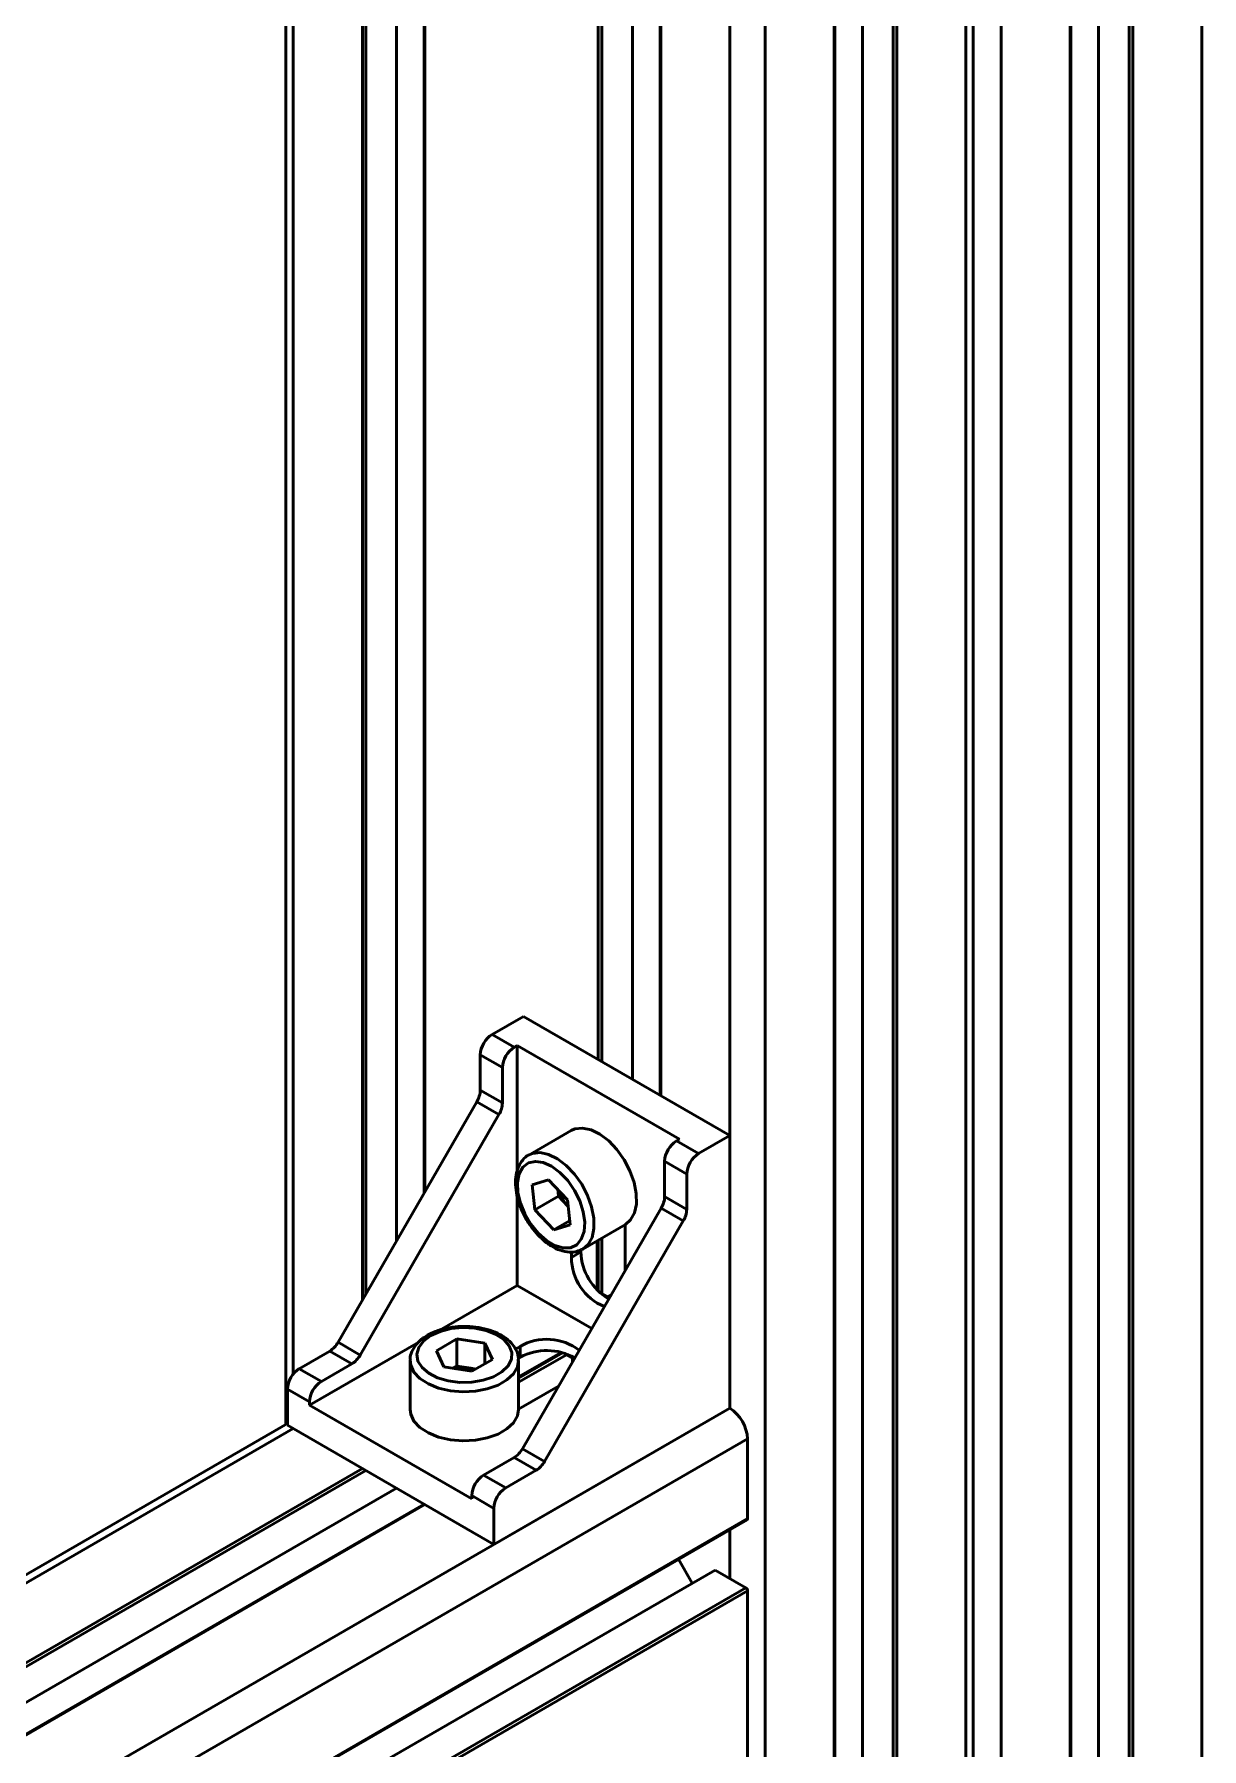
# Model space of a CAD drawing. Header units: millimetres. Extents: x 32504 to 36677, y 41990 to 42879.
# Drawn here: x 33575.78 to 33603.77, y 42675.83 to 42716.91 of the extents above; entities that cross this region are included whole.
import ezdxf

# ---------------------------------------------------------------- set-up
doc = ezdxf.new("R2010")
doc.units = ezdxf.units.MM
doc.layers.add('Net_dam', color=7, linetype='Continuous', lineweight=50)

msp = doc.modelspace()

# ---------------------------------------------------------------- linework, layer by layer
at = {"layer": 'Net_dam'}
for p, q in [((33603.7691, 42743.1699), (33603.7691, 42433.1955)), ((33602.0296, 42742.1657), (33602.0296, 42434.1996)), ((33602.1144, 42742.2147), (33602.1144, 42434.1507)), ((33601.2942, 42741.7412), (33601.2942, 42434.6242)), ((33600.6154, 42741.3493), (33600.6154, 42435.0161)), ((33600.633, 42435.0059), (33600.633, 42741.3594)), ((33598.9608, 42740.3941), (33598.9608, 42435.9713)), ((33598.1122, 42739.9042), (33598.1122, 42436.4611)), ((33598.288, 42436.3596), (33598.288, 42740.0057)), ((33596.3727, 42738.9001), (33596.3727, 42437.4653)), ((33596.4576, 42738.949), (33596.4576, 42437.4163)), ((33595.6373, 42738.4755), (33595.6373, 42437.8898)), ((33594.9585, 42738.0837), (33594.9585, 42446.9014)), ((33594.9761, 42446.8913), (33594.9761, 42738.0938)), ((33593.3039, 42737.1285), (33593.3039, 42455.6952)), ((33592.4554, 42730.3933), (33592.4554, 42683.9867)), ((33585.1263, 42726.1623), (33585.1263, 42689.141)), ((33585.1439, 42726.1724), (33585.1439, 42689.1715)), ((33584.4651, 42725.7805), (33584.4651, 42687.9957)), ((33583.6448, 42725.307), (33583.6448, 42686.575)), ((33583.7297, 42725.356), (33583.7297, 42686.722)), ((33589.3017, 42725.1006), (33589.3017, 42692.3396)), ((33589.3865, 42725.0517), (33589.3865, 42692.2906)), ((33581.9902, 42724.3518), (33581.9902, 42684.8085)), ((33590.1219, 42724.6271), (33590.1219, 42691.8661)), ((33581.8145, 42724.2504), (33581.8145, 42683.5983)), ((33590.7832, 42724.2454), (33590.7832, 42691.4844)), ((33590.8007, 42724.2353), (33590.8007, 42691.4742)), ((33587.5056, 42693.3764), (33586.7561, 42692.9437)), ((33592.4554, 42690.519), (33587.5056, 42693.3764)), ((33587.2864, 42692.6376), (33586.7561, 42692.9437)), ((33587.3571, 42692.6784), (33587.2864, 42692.6376)), ((33587.3571, 42692.6784), (33587.3571, 42689.6601)), ((33591.2462, 42690.4333), (33587.3571, 42692.6784)), ((33587.0036, 42692.1477), (33586.4732, 42692.4539)), ((33586.4732, 42692.4539), (33586.4732, 42691.6093)), ((33587.0036, 42691.3031), (33587.0036, 42692.1477)), ((33586.4732, 42691.6093), (33587.0036, 42691.3031)), ((33586.3904, 42691.3305), (33583.063, 42685.5673)), ((33583.5933, 42685.2611), (33586.9207, 42691.0244)), ((33586.9207, 42691.0244), (33586.3904, 42691.3305)), ((33588.6517, 42690.6404), (33587.6335, 42690.0526)), ((33591.2462, 42690.4333), (33591.1755, 42690.3925)), ((33591.7058, 42690.0863), (33591.1755, 42690.3925)), ((33592.4554, 42690.519), (33591.7058, 42690.0863)), ((33592.4554, 42683.9867), (33592.4554, 42690.519)), ((33591.423, 42689.5964), (33590.8927, 42689.9026)), ((33590.8927, 42689.9026), (33590.8927, 42689.058)), ((33587.716, 42689.3404), (33588.1057, 42689.4613)), ((33588.56, 42688.9824), (33588.1057, 42689.4613)), ((33591.423, 42689.5964), (33591.423, 42688.7519)), ((33587.3571, 42689.0675), (33587.3571, 42686.93)), ((33587.7806, 42688.7404), (33587.716, 42689.3404)), ((33588.3463, 42689.067), (33587.7806, 42688.7404)), ((33588.3463, 42689.067), (33588.3292, 42689.2257)), ((33588.3463, 42689.067), (33588.5734, 42688.8275)), ((33588.6246, 42688.3824), (33588.56, 42688.9824)), ((33590.8927, 42689.058), (33591.423, 42688.7519)), ((33590.8098, 42688.7792), (33587.4824, 42683.016)), ((33587.7806, 42688.7404), (33588.2349, 42688.2614)), ((33588.5734, 42688.8275), (33588.5771, 42688.8236)), ((33591.3402, 42688.4731), (33590.8098, 42688.7792)), ((33591.3402, 42688.4731), (33588.0127, 42682.7098)), ((33588.614, 42688.4803), (33588.2349, 42688.2614)), ((33588.6246, 42688.3824), (33588.2349, 42688.2614)), ((33588.9334, 42687.8008), (33589.9516, 42688.3886)), ((33589.9451, 42687.2816), (33589.9451, 42688.3849)), ((33588.6582, 42687.7315), (33588.6582, 42687.5997)), ((33588.6582, 42687.5997), (33588.8845, 42687.7303)), ((33588.8845, 42687.7852), (33588.8845, 42687.7303)), ((33589.2734, 42686.8233), (33589.2734, 42687.9971)), ((33589.3017, 42688.0134), (33589.3017, 42686.7938)), ((33589.3865, 42688.0624), (33589.3865, 42686.7381)), ((33587.3571, 42686.93), (33585.5016, 42685.8588)), ((33587.3571, 42686.93), (33589.1459, 42685.8973)), ((33589.5702, 42686.6321), (33589.3178, 42686.7778)), ((33589.6073, 42686.6965), (33589.533, 42686.6536)), ((33582.863, 42685.3561), (33582.1316, 42684.9339)), ((33584.9957, 42685.5667), (33582.3791, 42684.0562)), ((33583.3933, 42685.05), (33582.863, 42685.3561)), ((33583.063, 42685.5673), (33583.5933, 42685.2611)), ((33585.9115, 42685.6482), (33585.42, 42685.3645)), ((33585.5999, 42684.9769), (33585.42, 42685.3645)), ((33585.9115, 42685.6482), (33586.5829, 42685.5444)), ((33585.9115, 42684.995), (33585.9115, 42685.6482)), ((33586.5829, 42685.5444), (33586.7629, 42685.1568)), ((33586.5829, 42685.0529), (33586.5829, 42685.5444)), ((33587.3173, 42685.4048), (33587.4278, 42685.4686)), ((33587.3914, 42684.7372), (33588.4078, 42685.3239)), ((33588.4475, 42685.3142), (33587.3914, 42684.7045)), ((33588.538, 42685.2684), (33587.3914, 42684.6065)), ((33587.4278, 42685.4686), (33587.4278, 42685.2073)), ((33588.4688, 42685.3084), (33588.7217, 42685.1624)), ((33582.6619, 42684.6278), (33582.1316, 42684.9339)), ((33582.6619, 42684.6278), (33583.3933, 42685.05)), ((33584.7914, 42685.13), (33584.7914, 42683.9542)), ((33585.5999, 42684.9769), (33586.2713, 42684.873)), ((33585.9115, 42684.995), (33585.8209, 42684.9427)), ((33585.9115, 42684.995), (33586.2472, 42684.9431)), ((33586.2472, 42684.9431), (33586.362, 42684.9253)), ((33586.2713, 42684.873), (33586.7629, 42685.1568)), ((33587.4278, 42685.2073), (33587.3836, 42685.1818)), ((33587.3914, 42683.9542), (33587.3914, 42685.13)), ((33588.6845, 42685.1839), (33588.6845, 42685.098)), ((33581.8488, 42684.444), (33581.8488, 42683.5785)), ((33582.3791, 42684.1379), (33581.8488, 42684.444)), ((33588.3469, 42684.5133), (33587.3914, 42683.9617)), ((33582.3791, 42684.1379), (33582.3791, 42684.0562)), ((33582.3791, 42684.0562), (33586.2682, 42681.8111)), ((33592.4554, 42683.9867), (33499.293, 42630.2052)), ((33581.8488, 42683.6181), (33500.469, 42636.6386)), ((33586.7985, 42680.7211), (33592.4554, 42683.9867)), ((33592.8796, 42683.2518), (33499.5415, 42629.3689)), ((33581.9902, 42683.4968), (33500.6669, 42636.5499)), ((33586.7985, 42680.7211), (33581.8488, 42683.5785)), ((33592.8796, 42683.2518), (33592.8796, 42681.3411)), ((33587.2824, 42682.8049), (33586.551, 42682.3826)), ((33587.8127, 42682.4987), (33587.2824, 42682.8049)), ((33587.4824, 42683.016), (33588.0127, 42682.7098)), ((33583.6448, 42682.5416), (33502.2994, 42635.5819)), ((33583.7297, 42682.4927), (33502.3842, 42635.5329)), ((33587.0814, 42682.0765), (33586.551, 42682.3826)), ((33587.8127, 42682.4987), (33587.0814, 42682.0765)), ((33584.4652, 42682.0681), (33503.1197, 42635.1083)), ((33585.1263, 42681.6864), (33503.7809, 42634.7267)), ((33585.1439, 42681.6763), (33503.7984, 42634.7165)), ((33586.7985, 42681.5866), (33586.2682, 42681.8927)), ((33586.2682, 42681.8111), (33586.2682, 42681.8927)), ((33586.7985, 42681.5866), (33586.7985, 42680.7211)), ((33499.5291, 42627.4307), (33592.8672, 42681.3137)), ((33592.8796, 42681.3411), (33499.5415, 42627.4582)), ((33592.4554, 42681.0759), (33592.4554, 42679.904)), ((33591.2243, 42680.3652), (33591.555, 42679.7924)), ((33592.1018, 42680.1081), (33499.293, 42626.5307)), ((33592.1018, 42680.1081), (33592.8372, 42679.6836)), ((33592.8372, 42679.6836), (33499.4991, 42625.8006)), ((33592.8796, 42679.6101), (33499.5415, 42625.7271)), ((33592.8796, 42679.6101), (33592.8796, 42674.8088))]:
    msp.add_line(p, q, dxfattribs=at)
at = {"layer": 'Net_dam', "flags": 128}
for points in [[(33589.9516, 42688.3886), (33590.0774, 42688.4972), (33590.1702, 42688.6655), (33590.2162, 42688.8796), (33590.2129, 42689.1279), (33590.1605, 42689.3971), (33590.0618, 42689.6726), (33589.9221, 42689.9396), (33589.7489, 42690.1837), (33589.5517, 42690.3917), (33589.3409, 42690.5524), (33589.1281, 42690.6571), (33588.9246, 42690.7003), (33588.7414, 42690.6795), (33588.6517, 42690.6404)], [(33587.8625, 42688.1788), (33588.0574, 42688.0048), (33588.2595, 42687.8848), (33588.4559, 42687.826), (33588.6344, 42687.8324), (33588.7837, 42687.9033), (33588.8945, 42688.0345), (33588.9598, 42688.2177), (33588.9755, 42688.4412), (33588.9406, 42688.6912), (33588.8572, 42688.9519), (33588.7308, 42689.2069), (33588.5691, 42689.4402), (33588.3823, 42689.6371), (33588.1822, 42689.7852), (33587.9814, 42689.8754), (33587.7925, 42689.9018), (33587.6272, 42689.8628), (33587.4962, 42689.7609), (33587.4074, 42689.6025), (33587.3666, 42689.3975), (33587.3763, 42689.1589), (33587.4359, 42688.9015), (33587.5417, 42688.6416), (33587.6869, 42688.3956), (33587.8625, 42688.1788)], [(33587.6449, 42690.0589), (33587.7232, 42690.0917), (33587.9064, 42690.1125), (33588.1099, 42690.0693), (33588.3227, 42689.9646), (33588.5334, 42689.8039), (33588.7307, 42689.5959), (33588.9039, 42689.3518), (33589.0436, 42689.0848), (33589.1423, 42688.8093), (33589.1947, 42688.5401), (33589.198, 42688.2918), (33589.152, 42688.0777), (33589.0592, 42687.9093), (33588.9334, 42687.8008)], [(33588.9334, 42687.8008), (33588.9245, 42687.7958), (33588.9121, 42687.7893)], [(33585.2853, 42685.726), (33585.1102, 42685.5956), (33584.9967, 42685.4442), (33584.952, 42685.2813), (33584.9789, 42685.1171), (33585.0757, 42684.9619), (33585.2363, 42684.8254), (33585.4506, 42684.7163), (33585.7052, 42684.6414), (33585.9841, 42684.6054), (33586.2697, 42684.6106), (33586.5442, 42684.6566), (33586.7901, 42684.7406), (33586.9922, 42684.8573), (33587.1376, 42684.9993), (33587.2174, 42685.1577), (33587.2263, 42685.3226), (33587.164, 42685.4836), (33587.0343, 42685.6305), (33586.8453, 42685.7543), (33586.609, 42685.847), (33586.3401, 42685.9029), (33586.0556, 42685.9184), (33585.7734, 42685.8926), (33585.5111, 42685.8271), (33585.2853, 42685.726)], [(33587.3914, 42685.1259), (33587.3646, 42684.9782), (33587.2696, 42684.8128), (33587.1111, 42684.6645), (33586.8977, 42684.5413), (33586.6408, 42684.4498), (33586.3543, 42684.395), (33586.0536, 42684.3798), (33585.7549, 42684.4051), (33585.4744, 42684.4694), (33585.2272, 42684.5694), (33585.0265, 42684.6995), (33584.8833, 42684.8529), (33584.8051, 42685.0212), (33584.7914, 42685.1351)], [(33586.3533, 42684.9203), (33586.3218, 42684.9285), (33586.2472, 42684.9431)], [(33584.7914, 42683.9542), (33584.8051, 42683.8454), (33584.8833, 42683.6771), (33585.0265, 42683.5237), (33585.2272, 42683.3935), (33585.4744, 42683.2936), (33585.7549, 42683.2293), (33586.0536, 42683.204), (33586.3543, 42683.2192), (33586.6408, 42683.274), (33586.8977, 42683.3655), (33587.1111, 42683.4887), (33587.2696, 42683.637), (33587.3646, 42683.8024), (33587.3914, 42683.9542)]]:
    msp.add_lwpolyline(points, dxfattribs=at)
at = {"layer": 'Net_dam'}
for centre, radius, start, end in [((33587.0873, 42692.4259), 0.6147, 122.60548, 177.39452), ((33587.6177, 42692.1198), 0.6147, 122.60548, 177.39452), ((33585.8965, 42691.629), 0.5771, 328.85627, 358.0435), ((33586.4268, 42691.3228), 0.5771, 328.85627, 358.0435), ((33591.5067, 42689.8746), 0.6147, 122.60548, 177.39452), ((33592.0371, 42689.5685), 0.6147, 122.60548, 177.39452), ((33589.3102, 42689.5196), 1.0109, 198.20017, 223.21364), ((33590.3159, 42689.0777), 0.5771, 328.85627, 358.0435), ((33590.8462, 42688.7716), 0.5771, 328.85627, 358.0435), ((33590.2478, 42687.7757), 1.3641, 181.90892, 239.36817), ((33589.9396, 42687.6035), 1.2814, 180.17056, 247.43147), ((33582.5576, 42685.8457), 0.577, 301.95467, 331.14439), ((33583.0879, 42685.5396), 0.577, 301.95467, 331.14439), ((33588.0652, 42684.3567), 1.2816, 52.57468, 119.82456), ((33588.0702, 42684.0037), 1.3643, 60.63633, 118.08678), ((33582.4629, 42684.4161), 0.6147, 122.60548, 177.39452), ((33586.0916, 42683.937), 1.0181, 81.21006, 101.88118), ((33582.9932, 42684.1099), 0.6147, 122.60548, 177.39452), ((33591.9585, 42683.2099), 0.9221, 2.60548, 57.39452), ((33586.977, 42683.2945), 0.577, 301.95467, 331.14439), ((33586.8823, 42681.8648), 0.6147, 122.60548, 177.39452), ((33587.5073, 42682.9883), 0.577, 301.95467, 331.14439), ((33587.4126, 42681.5586), 0.6147, 122.60548, 177.39452), ((33592.8511, 42681.3375), 0.0288, 304.05635, 7.25583), ((33592.7875, 42679.6059), 0.0922, 2.60548, 57.39452)]:
    msp.add_arc(centre, radius, start, end, dxfattribs=at)
for points, knots in [([(33587.6492, 42690.0579), (33587.6434, 42690.0559), (33587.5789, 42690.0335), (33587.4843, 42689.9359), (33587.3809, 42689.7759), (33587.3239, 42689.5744), (33587.3106, 42689.3426), (33587.3443, 42689.0868), (33587.4232, 42688.8213), (33587.5434, 42688.5612), (33587.6907, 42688.3259), (33587.8057, 42688.1951), (33587.8595, 42688.134)], [0, 0, 0, 0, 0.0104344, 0.1155697, 0.2194385, 0.3266453, 0.4388832, 0.553961, 0.6692615, 0.7842238, 0.8990956, 1, 1, 1, 1]), ([(33587.8595, 42688.134), (33587.8936, 42688.0998), (33587.9923, 42688.0006), (33588.1695, 42687.8685), (33588.3884, 42687.761), (33588.5986, 42687.7191), (33588.7767, 42687.728), (33588.8666, 42687.7746), (33588.903, 42687.7934)], [0, 0, 0, 0, 0.1046663, 0.3035148, 0.5046987, 0.7070118, 0.8814279, 1, 1, 1, 1]), ([(33585.2053, 42685.7339), (33585.1685, 42685.711), (33585.0619, 42685.6447), (33584.9271, 42685.5163), (33584.8295, 42685.3477), (33584.7863, 42685.2175), (33584.7949, 42685.1477), (33584.7963, 42685.1364)], [0, 0, 0, 0, 0.1543853, 0.4467954, 0.7039915, 0.9519767, 1, 1, 1, 1]), ([(33587.3831, 42685.1243), (33587.385, 42685.1562), (33587.3906, 42685.2496), (33587.3304, 42685.3995), (33587.2158, 42685.5603), (33587.0467, 42685.7002), (33586.8305, 42685.815), (33586.5757, 42685.898), (33586.2969, 42685.9447), (33586.0084, 42685.9529), (33585.7236, 42685.9225), (33585.4607, 42685.8554), (33585.2939, 42685.784), (33585.2156, 42685.7397), (33585.2053, 42685.7339)], [0, 0, 0, 0, 0.0454495, 0.1330636, 0.2212767, 0.3134915, 0.4093056, 0.5063373, 0.6031468, 0.6997365, 0.79641, 0.8934565, 0.9860266, 1, 1, 1, 1])]:
    msp.add_open_spline(points, degree=3, knots=knots, dxfattribs=at)

doc.saveas('drawing.dxf')
